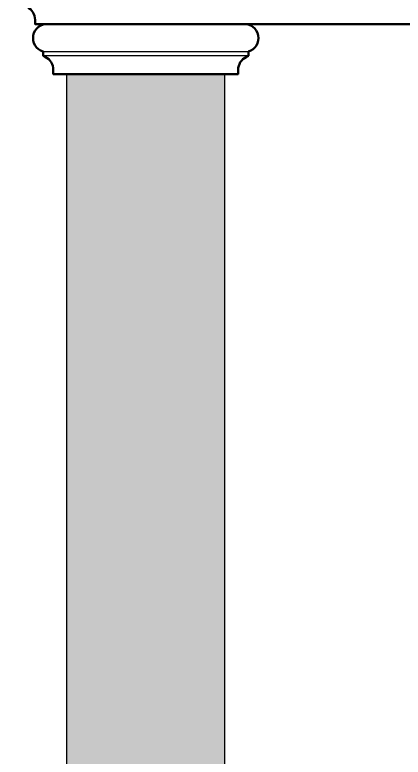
# Model space of a CAD drawing. Header units: metres. Extents: x -109 to 591, y -5 to 592.
# Drawn here: x 566.982 to 567.719, y 7.984 to 9.392 of the extents above; entities that cross this region are included whole.
import ezdxf

# ---------------------------------------------------------------- set-up
doc = ezdxf.new("R2010")
doc.units = ezdxf.units.M
doc.header["$LTSCALE"] = 0.03
for name, color, linetype, lineweight in [('HATCH SECCION', 8, 'Continuous', 5), ('Moldura con Espesor', 43, 'Continuous', 50), ('Muro bajo', 7, 'Continuous', 30)]:
    doc.layers.add(name, color=color, linetype=linetype, lineweight=lineweight)
doc.layers.add('MOLDURA', color=43, linetype='Continuous')

msp = doc.modelspace()

# ---------------------------------------------------------------- hatches: boundary and pattern name
at = {"layer": 'HATCH SECCION'}
msp.add_hatch(color=31, dxfattribs=at).paths.add_polyline_path([(567.0801, 7.8249), (567.3801, 7.8249), (567.3801, 9.2799), (567.0801, 9.2799)])

# ---------------------------------------------------------------- linework, layer by layer
at = {"layer": 'MOLDURA'}
for p, q in [((567.3801, 9.3749), (567.0801, 9.3749)), ((567.0351, 9.3226), (567.4251, 9.3226)), ((567.4251, 9.3146), (567.0351, 9.3146))]:
    msp.add_line(p, q, dxfattribs=at)
at = {"layer": 'Moldura con Espesor'}
for p, q in [((569.3122, 9.3749), (567.0201, 9.3749)), ((567.0547, 9.2799), (567.4056, 9.2799))]:
    msp.add_line(p, q, dxfattribs=at)
for points in [[(567.0456, 9.4699), (567.0106, 9.4699, 0.898589), (567.0006, 9.4176), (567.0006, 9.4096), (567.0051, 9.4072, -0.285035), (567.0201, 9.3829), (567.0201, 9.3749), (567.0456, 9.3749)], [(567.0801, 9.3749), (567.0451, 9.3749, 0.898589), (567.0351, 9.3226), (567.0351, 9.3146), (567.0396, 9.3122, -0.285035), (567.0547, 9.2879), (567.0547, 9.2799), (567.0801, 9.2799)], [(567.3801, 9.3749), (567.4151, 9.3749, -0.898589), (567.4251, 9.3226), (567.4251, 9.3146), (567.4207, 9.3122, 0.285035), (567.4056, 9.2879), (567.4056, 9.2799), (567.3801, 9.2799)]]:
    msp.add_lwpolyline(points, format="xyb", dxfattribs=at)
at = {"layer": 'Muro bajo'}
for p, q in [((567.0801, 7.8249), (567.0801, 9.2799)), ((567.3801, 7.8249), (567.3801, 9.2799))]:
    msp.add_line(p, q, dxfattribs=at)

doc.saveas('drawing.dxf')
